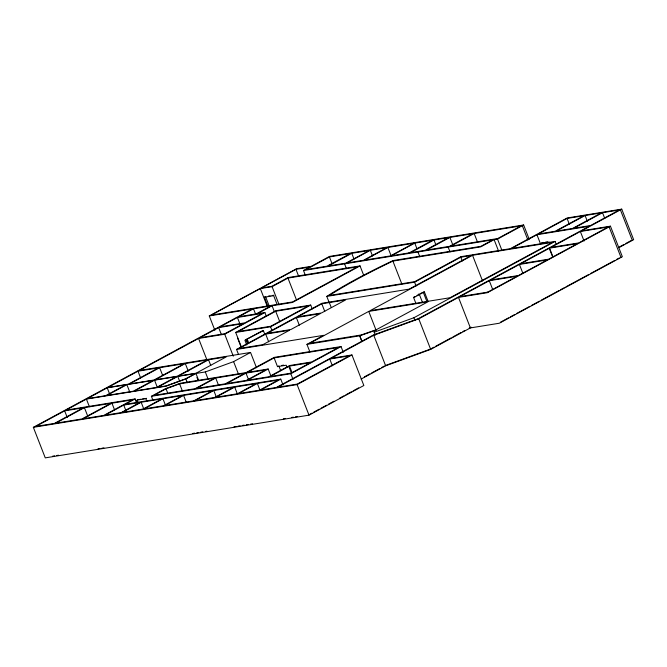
<?xml version="1.0" encoding="UTF-8"?>
<svg xmlns="http://www.w3.org/2000/svg" width="667" height="667" viewBox="0 0 667 667"><rect width="100%" height="100%" fill="white"/><g stroke="black" fill="none" stroke-linecap="round" stroke-linejoin="round"><path stroke-width="1" d="M375.313 335.076L374.195 332.208L374.796 330.524L359.746 335.818L306.945 344.364L309.922 352.001M329.023 302.118L326.788 296.39L331.14 293.63A191.696 31.307 -21.3 0 1 393.088 260.564L480.874 246.34L492.93 239.828L303.493 270.502L305.361 275.271M214.866 330.248L209.28 315.933L296.665 268.693L311.181 266.341L329.598 256.395L523.637 224.971L529.214 239.286M260.322 288.586L211.247 315.107L292.58 301.934L357.537 266.825L287.961 278.089L272.078 286.677L260.322 288.586L267.392 306.72M303.493 270.502L309.847 267.067L295.956 269.318L261.472 287.961L271.928 286.268L288.002 277.58L360.038 265.908L363.765 275.463M329.423 256.928L305.995 269.585L326.913 266.2L350.333 253.543L329.423 256.928L332.024 263.607M268.084 306.695L264.382 297.207L265.541 296.582L269.235 306.07M351.767 253.31L328.347 265.966L345.906 263.123L369.326 250.467L351.767 253.31L354.002 259.038M361.114 379.073L385.659 365.808L430.682 349.391L470.393 327.922L499.266 323.245L622.344 256.72L610.438 226.171L487.352 292.696L458.479 297.374L418.768 318.843L373.745 335.259L331.024 358.354L351.943 354.961L363.849 385.509L309.013 415.157L45.264 457.87L33.35 427.322L252.318 308.963L209.28 315.933M64.649 410.847L35.851 426.405L54.461 423.395L83.258 407.829L64.649 410.847L67.25 417.525M256.503 367.734L250.542 352.459L233.6 361.622L205.303 371.944L195.948 373.462L185.835 378.923L165.85 386.218L86.41 399.083L65.983 410.122L135.118 398.924L136.61 402.743M107.22 387.827L87.152 398.683L105.653 395.681L125.721 384.834L107.22 387.827L109.455 393.555M137.994 371.194L107.862 387.485L128.347 384.167L158.479 367.876L137.994 371.194L140.604 377.881M266.383 316.325L264.891 312.506L224.712 334.217L198.574 338.452L139.336 370.468L250.542 352.459M218.659 327.597L199.908 337.727L224.896 333.683L243.638 323.545L218.659 327.597L221.269 334.275M237.41 317.459L220.002 326.872L244.981 322.828L262.389 313.415L237.41 317.459L240.02 324.145M253.485 308.771L238.753 316.733L256.178 313.915L270.91 305.953L253.485 308.771L255.753 314.591M370.327 250.3L346.907 262.965L363.54 260.272L386.96 247.607L370.327 250.3L372.561 256.028M360.038 265.908L292.404 302.468L272.069 305.761L257.337 313.723L264.891 312.506M84.417 407.645L55.628 423.203L81.991 418.934L110.789 403.368L84.417 407.645L87.819 416.366M126.88 384.651L106.812 395.498L133.292 391.204L153.36 380.357L126.88 384.651L129.857 392.288M159.646 367.692L129.506 383.975L154.01 380.015L184.142 363.723L159.646 367.692L162.665 375.446M407.812 253.61L432.575 240.22L387.886 247.457L364.465 260.122L390.453 255.911L413.873 243.247M241.279 346.757L235.693 332.441L275.863 310.722L310.722 305.077L312.206 308.896M275.688 311.264L238.194 331.524L270.727 326.255L308.221 305.995L275.688 311.264L279.781 321.761M111.948 403.185L83.158 418.751L103.819 415.399L132.616 399.833L111.948 403.185L114.557 409.863M154.527 380.173L134.451 391.02L156.528 387.444L176.605 376.597L154.527 380.173L157.129 386.852M185.301 363.532L155.169 379.823L177.247 376.246L207.379 359.963L185.301 363.532L188.277 371.169M390.003 256.495L414.766 243.105L416.992 248.833M121.252 412.581L140.003 402.443L123.737 405.077L104.986 415.216L237.444 393.763L256.186 383.625L234.701 387.11L215.95 397.24M135.118 398.924L125.071 404.352L280.765 379.139L283 384.867M177.764 376.405L157.695 387.252L166.383 385.851L185.726 378.798L195.448 373.545L177.764 376.405L179.623 381.182M208.538 359.771L178.406 376.063L196.09 373.195L226.221 356.912L208.538 359.771L210.772 365.499M247.632 343.363L246.148 339.545L262.214 330.857L263.382 330.674L264.866 334.492M246.148 339.545L263.382 330.674M235.693 332.441L270.552 326.797L310.722 305.077M138.227 402.993L137.119 400.15L137.861 399.75M477.505 242.079L474.154 233.492L450.734 246.148L497.707 238.544L521.135 225.88L433.992 239.995L410.572 252.651L425.154 250.292L448.574 237.627M238.402 354.202L236.543 349.433L321.961 303.26L409.104 289.144L471.377 255.486L460.789 257.204L414.582 282.174L326.788 296.39M137.119 400.15L146.573 398.332M265.683 334.117L239.044 348.516L262.865 344.664L289.495 330.265L265.683 334.117L268.659 341.754M296.34 317.55L267.017 333.4L290.837 329.54L320.152 313.69L296.34 317.55L299.316 325.188M321.786 303.793L297.674 316.825L321.494 312.965L345.598 299.942L321.786 303.793L324.762 311.431M152.876 400.108L151.384 396.29L165.449 388.686L180.457 383.217L246.106 372.586L274.229 357.379L341.037 346.565L343.272 352.293M122.411 412.389L141.162 402.251L182.408 395.573L163.657 405.711M166.05 388.803L153.885 395.381L195.131 388.694L214.549 378.197L179.598 383.858L166.05 388.803L167.917 393.572M143.038 409.046L161.789 398.916M144.197 408.863L162.948 398.724L165.591 405.519M472.895 233.692L449.475 246.348L426.471 250.075L449.892 237.419L452.876 245.056M164.824 405.519L183.575 395.389L212.623 390.679L193.88 400.817M215.716 378.014L196.298 388.511L225.346 383.8L244.772 373.312L215.716 378.014L218.359 384.801M195.039 400.625L213.79 390.495L233.542 387.294L214.791 397.432M245.99 373.111L226.572 383.608L246.29 380.415L265.708 369.918L245.99 373.111L248.591 379.79M268.184 369.009L247.424 380.232L268.909 376.747L289.67 365.524L311.747 361.956L338.536 347.474L274.112 357.904L247.324 372.386L268.184 369.009L271.161 376.647M523.637 224.971L497.532 239.078L494.105 239.628L480.699 246.882L392.905 261.097A197.432 32.249 -21.3 0 0 329.29 295.481L414.757 281.641L460.905 256.678L510.405 248.658L567.192 217.967L621.736 209.13L633.65 239.678L618.759 247.724M306.945 344.364L323.687 335.318L236.543 349.433M368.743 311.397L309.713 343.313L361.306 334.951L376.446 329.631L427.897 301.817L368.743 311.397L376.188 330.49M472.536 255.294L370.085 310.68L450.125 297.715L552.576 242.338L472.536 255.294L482.591 281.074M274.112 357.904L277.514 366.633L278.856 365.916L280.707 370.66M413.398 297.39L415.182 296.431M416.967 295.464L418.751 294.497M420.543 293.53L422.328 292.571M428.081 301.384L424.379 291.896L413.665 297.69L415.883 303.377M257.354 383.442L238.603 393.572L259.513 390.187L278.264 380.048L257.354 383.442L259.997 390.228M289.495 366.066L270.077 376.563L290.987 373.17L310.405 362.673L289.495 366.066L292.096 372.745M280.765 379.139L260.68 389.995L276.363 387.46L373.462 334.976L418.484 318.559L589.236 226.255L536.952 234.726L511.506 248.483L555.077 241.421L556.195 244.289M567.083 218.434L538.294 234L555.136 231.274L583.933 215.708L567.083 218.434L569.318 224.162M151.384 396.29L290.812 373.712L341.037 346.565M585.092 215.524L556.303 231.082L572.569 228.447L601.359 212.89L585.092 215.524L587.327 221.252M329.756 359.038L277.522 387.269L297.274 384.067L349.508 355.836L329.756 359.038L332.366 365.716M602.526 212.698L573.728 228.264L590.578 225.538L619.368 209.972L602.526 212.698L604.761 218.426M374.195 332.208L413.924 317.717L555.077 241.421M33.35 427.322L297.098 384.609L351.943 354.961M487.21 292.413L517.167 276.205L489.286 280.724L459.821 296.648L487.71 292.138M518.259 275.629L547.307 259.922L519.418 264.44L490.629 279.998L518.509 275.488M549.55 248.149L520.76 263.715L548.641 259.196L577.439 243.63L549.55 248.149L552.901 256.745M580.357 231.499L550.892 247.424L578.781 242.913L608.237 226.98L580.357 231.499L584.075 241.045M621.736 209.13L581.557 230.849L610.438 226.171M364.365 376.88L369.843 373.912M371.677 372.928L379.89 368.484M381.716 367.5L384.459 366.016M310.105 414.124L311.939 413.131M313.773 412.139L319.268 409.171M321.102 408.179L326.597 405.211M328.431 404.219L333.934 401.242M339.428 398.274L344.014 395.798M345.839 394.806L351.342 391.837M353.177 390.845L358.671 387.877M434 347.157L430.39 349.108L385.368 365.524M435.809 346.181L451.159 337.877M452.968 336.902L461.097 332.508M462.898 331.532L464.707 330.557M469.218 328.114L471.027 327.138M619.543 246.865L624.062 244.422M625.863 243.447L631.282 240.52M500.508 322.203L508.546 317.859M510.33 316.892L514.799 314.482M516.583 313.515L529.081 306.762M531.324 305.544L539.42 301.167M541.22 300.2L559.213 290.47M560.555 289.745L564.157 287.802M565.949 286.827L588.452 274.671M590.687 273.462L614.799 260.43M616.583 259.463L619.259 258.012M391.337 255.769L409.154 252.885M541.696 242.73L543.63 242.413M545.564 242.104L547.507 241.787M549.074 242.046L540.353 243.455L536.952 234.726M268.326 296.131L270.185 295.831M272.044 295.523L273.904 295.223M264.382 297.207L273.678 295.698L277.005 304.235M424.379 291.896L423.22 292.088L426.922 301.576M246.923 339.895L244.906 340.228L246.757 344.972M281.757 365.441L283.692 365.132M277.514 366.633L286.226 365.224L286.968 367.125M138.828 399.591L140.762 399.275M142.696 398.966L145.606 398.491M52.66 456.161L54.619 455.844M56.578 455.528L58.538 455.211M98.016 448.816L99.983 448.499M101.959 448.182L103.927 447.865M192.763 433.475L194.764 433.15M196.773 432.825L198.774 432.499M200.775 432.174L202.785 431.849M205.786 431.366L206.945 431.174M234 426.797L236.051 426.463M238.094 426.13L240.145 425.804M242.188 425.471L244.239 425.137M246.281 424.804L248.324 424.479M250.517 424.12L252.501 423.803M283.375 418.801L285.334 418.484M291.412 417.5L293.388 417.175M295.364 416.858L297.34 416.542M620.402 209.855L632.308 240.403M609.096 226.897L621.002 257.445M549.283 248.291L552.635 256.887M522.294 225.688L527.88 240.012M519.418 264.44L522.82 273.162M497.532 239.078L502.001 250.534M494.105 239.628L498.574 251.084M489.286 280.724L492.688 289.453M460.789 257.204L462.273 261.022M448.132 247.073L450.025 251.926M458.479 297.374L470.393 327.922M433.992 239.995L435.851 244.764M417.942 251.968L419.793 256.745M414.582 282.174L416.075 285.993M419.051 293.63L422.403 302.226M418.768 318.843L430.682 349.391M387.886 247.457L391.237 256.053M392.905 261.097L401.842 284.009M413.924 317.717L415.041 320.585M373.745 335.259L385.659 365.808M344.564 263.849L346.456 268.701M359.746 335.818L361.981 341.546L359.705 335.826M329.315 302.576L331.182 307.345M295.956 269.318L298.566 276.005M287.961 278.089L296.523 300.05M272.078 286.677L279.148 304.819M272.069 305.761L274.304 311.489M297.098 384.609L309.013 415.157M288.828 366.425L291.429 373.111M290.812 373.712L293.046 379.44M270.552 326.797L272.036 330.615M247.307 339.353L248.799 343.172M246.248 339.503L247.724 343.297M237.494 337.877L241.196 347.365M224.712 334.217L233.275 356.178M233.6 361.622L238.444 374.029M234.701 387.11L237.31 393.788M198.574 338.452L206.762 359.455M213.79 390.495L216.433 397.282M205.303 371.944L208.279 379.581M195.948 373.462L198.558 380.14M196.932 377.364L198.049 380.223M185.835 378.923L187.327 382.75M179.598 383.858L182.575 391.496M183.575 395.389L186.176 402.068M145.831 398.741L146.94 401.584M141.162 402.251L143.764 408.938M135.951 400.333L136.693 402.234M123.737 405.077L126.005 410.897M86.41 399.083L89.386 406.72"/></g></svg>
